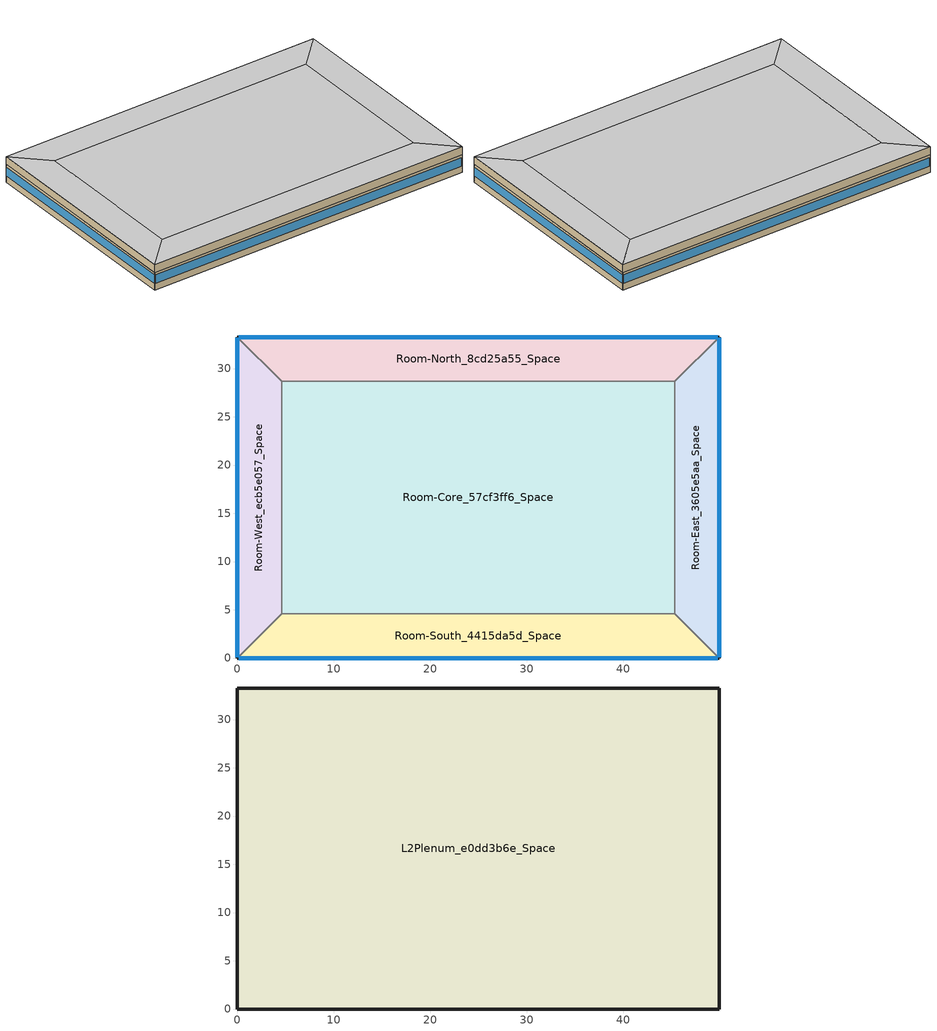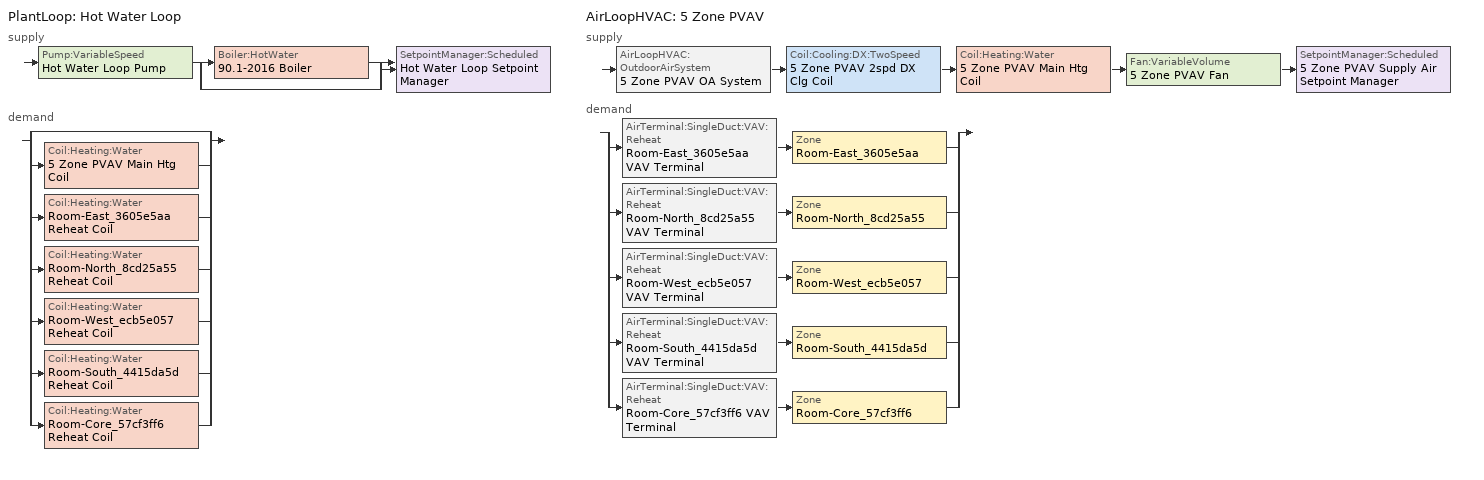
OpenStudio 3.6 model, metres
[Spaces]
Room-East_3605e5aa_Space
 floor adiabatic (Generic Interior Floor): 49.91,33.27 49.91,0 45.34,4.57 45.34,28.7 z3.96
 wall outside: 49.91,0 49.91,33.27 z3.96:6.7
 wall to Room-North_8cd25a55_Space: 49.91,33.27 45.34,28.7 z3.96:6.7
 wall to Room-Core_57cf3ff6_Space: 45.34,28.7 45.34,4.57 z3.96:6.7
 wall to Room-South_4415da5d_Space: 45.34,4.57 49.91,0 z3.96:6.7
 window: 49.91,0.08 49.91,33.19 z4.98:6.29
Room-North_8cd25a55_Space
 floor adiabatic (Generic Interior Floor): 49.91,33.27 45.34,28.7 4.57,28.7 0,33.27 z3.96
 wall outside: 49.91,33.27 0,33.27 z3.96:6.7
 wall to Room-West_ecb5e057_Space: 0,33.27 4.57,28.7 z3.96:6.7
 wall to Room-Core_57cf3ff6_Space: 4.57,28.7 45.34,28.7 z3.96:6.7
 window: 49.79,33.27 0.12,33.27 z4.98:6.29
Room-West_ecb5e057_Space
 floor adiabatic (Generic Interior Floor): 4.57,28.7 4.57,4.57 0,0 0,33.27 z3.96
 wall outside: 0,33.27 0,0 z3.96:6.7
 wall to Room-South_4415da5d_Space: 0,0 4.57,4.57 z3.96:6.7
 wall to Room-Core_57cf3ff6_Space: 4.57,4.57 4.57,28.7 z3.96:6.7
 window: 0,33.19 0,0.08 z4.98:6.29
Room-South_4415da5d_Space
 floor adiabatic (Generic Interior Floor): 49.91,0 0,0 4.57,4.57 45.34,4.57 z3.96
 wall outside: 0,0 49.91,0 z3.96:6.7
 wall to Room-Core_57cf3ff6_Space: 45.34,4.57 4.57,4.57 z3.96:6.7
 window: 0.12,0 49.79,0 z4.98:6.29
Room-Core_57cf3ff6_Space
 floor adiabatic (Generic Interior Floor): 45.34,28.7 45.34,4.57 4.57,4.57 4.57,28.7 z3.96
L2Plenum_e0dd3b6e_Space
 floor to Room-Core_57cf3ff6_Space: 45.34,28.7 45.34,4.57 4.57,4.57 4.57,28.7 z6.7
 floor to Room-South_4415da5d_Space: 49.91,0 0,0 4.57,4.57 45.34,4.57 z6.7
 floor to Room-West_ecb5e057_Space: 0,33.27 4.57,28.7 4.57,4.57 0,0 z6.7
 floor to Room-North_8cd25a55_Space: 49.91,33.27 45.34,28.7 4.57,28.7 0,33.27 z6.7
 floor to Room-East_3605e5aa_Space: 49.91,33.27 49.91,0 45.34,4.57 45.34,28.7 z6.7
 wall outside: 0,0 49.91,0 49.91,33.27 0,33.27 0,0 z6.7:7.92
 ceiling adiabatic (Generic Interior Ceiling): 4.57,28.7 4.57,4.57 45.34,4.57 45.34,28.7 z7.92; 4.57,4.57 0,0 49.91,0 45.34,4.57 z7.92; 0,33.27 0,0 4.57,4.57 4.57,28.7 z7.92; 0,33.27 4.57,28.7 45.34,28.7 49.91,33.27 z7.92; 49.91,33.27 45.34,28.7 45.34,4.57 49.91,0 z7.92
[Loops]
PlantLoop 'Hot Water Loop'
 supply: Pump:VariableSpeed 'Hot Water Loop Pump' > split
  | Boiler:HotWater '90.1-2016 Boiler'
  | bypass
  join > SetpointManager:Scheduled 'Hot Water Loop Setpoint Manager'
 demand: split
  | bypass
  | Coil:Heating:Water '5 Zone PVAV Main Htg Coil'
  | Coil:Heating:Water 'Room-East_3605e5aa Reheat Coil'
  | Coil:Heating:Water 'Room-North_8cd25a55 Reheat Coil'
  | Coil:Heating:Water 'Room-West_ecb5e057 Reheat Coil'
  | Coil:Heating:Water 'Room-South_4415da5d Reheat Coil'
  | Coil:Heating:Water 'Room-Core_57cf3ff6 Reheat Coil'
AirLoopHVAC '5 Zone PVAV'
 supply: AirLoopHVAC:OutdoorAirSystem '5 Zone PVAV OA System' > Coil:Cooling:DX:TwoSpeed '5 Zone PVAV 2spd DX Clg Coil' > Coil:Heating:Water '5 Zone PVAV Main Htg Coil' > Fan:VariableVolume '5 Zone PVAV Fan' > SetpointManager:Scheduled '5 Zone PVAV Supply Air Setpoint Manager'
 demand: split
  | AirTerminal:SingleDuct:VAV:Reheat 'Room-East_3605e5aa VAV Terminal' > Zone 'Room-East_3605e5aa'
  | AirTerminal:SingleDuct:VAV:Reheat 'Room-North_8cd25a55 VAV Terminal' > Zone 'Room-North_8cd25a55'
  | AirTerminal:SingleDuct:VAV:Reheat 'Room-West_ecb5e057 VAV Terminal' > Zone 'Room-West_ecb5e057'
  | AirTerminal:SingleDuct:VAV:Reheat 'Room-South_4415da5d VAV Terminal' > Zone 'Room-South_4415da5d'
  | AirTerminal:SingleDuct:VAV:Reheat 'Room-Core_57cf3ff6 VAV Terminal' > Zone 'Room-Core_57cf3ff6'
[Building]
Building 1: North Axis {deg}=0; Default Construction Set=Default Generic Construction Set; Standards Building Type=MediumOffice
[Site]
Site 1: Terrain=City
[SizingPeriod:DesignDay] Barometric Pressure {Pa}=101301; Day of Month=21
Name | Maximum Dry-Bulb Temperature {C} | Daily Dry-Bulb Temperature Range {deltaC} | Wind Speed {m/s} | Wind Direction {deg} | Sky Clearness | Month | Day Type | Humidity Condition Type | Wetbulb or DewPoint at Maximum Dry-Bulb {C} | Solar Model Indicator | ASHRAE Clear Sky Optical Depth for Beam Irradiance | ASHRAE Clear Sky Optical Depth for Diffuse Irradiance | Enthalpy at Maximum Dry-Bulb {J/kg}
Honolulu Intl Arpt Ann Htg 99.6% Condns DB | 16.2 | 0 | 1.9 | 320 | 0 | 2 | WinterDesignDay | Wetbulb | 16.2 | ASHRAEClearSky
Honolulu Intl Arpt Ann Htg 99% Condns DB | 17.4 | 0 | 1.9 | 320 | 0 | 2 | WinterDesignDay | Wetbulb | 17.4 | ASHRAEClearSky
Honolulu Intl Arpt Ann Hum_n 99.6% Condns DP=>MCDB | 20.8 | 0 | 1.9 | 320 | 0 | 2 | WinterDesignDay | Dewpoint | 10.8 | ASHRAEClearSky
Honolulu Intl Arpt Ann Hum_n 99% Condns DP=>MCDB | 21 | 0 | 1.9 | 320 | 0 | 2 | WinterDesignDay | Dewpoint | 11.9 | ASHRAEClearSky
Honolulu Intl Arpt Ann Htg Wind 99.6% Condns WS=>MCDB | 24.3 | 0 | 10.9 | 320 | 0 | 2 | WinterDesignDay | Wetbulb | 24.3 | ASHRAEClearSky
Honolulu Intl Arpt Ann Htg Wind 99% Condns WS=>MCDB | 24.1 | 0 | 9.9 | 320 | 0 | 2 | WinterDesignDay | Wetbulb | 24.1 | ASHRAEClearSky
Honolulu Intl Arpt Ann Clg .4% Condns DB=>MWB | 32.2 | 7.1 | 6.7 | 60 |  | 8 | SummerDesignDay | Wetbulb | 23.3 | ASHRAETau | 0.382 | 2.521
Honolulu Intl Arpt Ann Clg 1% Condns DB=>MWB | 31.7 | 7.1 | 6.7 | 60 |  | 8 | SummerDesignDay | Wetbulb | 23.1 | ASHRAETau | 0.382 | 2.521
Honolulu Intl Arpt Ann Clg 2% Condns DB=>MWB | 31.2 | 7.1 | 6.7 | 60 |  | 8 | SummerDesignDay | Wetbulb | 23 | ASHRAETau | 0.382 | 2.521
Honolulu Intl Arpt Ann Clg .4% Condns WB=>MDB | 29.3 | 7.1 | 6.7 | 60 |  | 8 | SummerDesignDay | Wetbulb | 25.1 | ASHRAETau | 0.382 | 2.521
Honolulu Intl Arpt Ann Clg 1% Condns WB=>MDB | 29 | 7.1 | 6.7 | 60 |  | 8 | SummerDesignDay | Wetbulb | 24.6 | ASHRAETau | 0.382 | 2.521
Honolulu Intl Arpt Ann Clg 2% Condns WB=>MDB | 28.7 | 7.1 | 6.7 | 60 |  | 8 | SummerDesignDay | Wetbulb | 24.2 | ASHRAETau | 0.382 | 2.521
Honolulu Intl Arpt Ann Clg .4% Condns DP=>MDB | 27.4 | 7.1 | 6.7 | 60 |  | 8 | SummerDesignDay | Dewpoint | 23.9 | ASHRAETau | 0.382 | 2.521
Honolulu Intl Arpt Ann Clg 1% Condns DP=>MDB | 27 | 7.1 | 6.7 | 60 |  | 8 | SummerDesignDay | Dewpoint | 23.3 | ASHRAETau | 0.382 | 2.521
Honolulu Intl Arpt Ann Clg 2% Condns DP=>MDB | 26.8 | 7.1 | 6.7 | 60 |  | 8 | SummerDesignDay | Dewpoint | 22.7 | ASHRAETau | 0.382 | 2.521
Honolulu Intl Arpt Ann Clg .4% Condns Enth=>MDB | 29.3 | 7.1 | 6.7 | 60 |  | 8 | SummerDesignDay | Enthalpy | 23 | ASHRAETau | 0.382 | 2.521 | 76300
Honolulu Intl Arpt Ann Clg 1% Condns Enth=>MDB | 29.1 | 7.1 | 6.7 | 60 |  | 8 | SummerDesignDay | Enthalpy | 23 | ASHRAETau | 0.382 | 2.521 | 74200
Honolulu Intl Arpt Ann Clg 2% Condns Enth=>MDB | 28.8 | 7.1 | 6.7 | 60 |  | 8 | SummerDesignDay | Enthalpy | 23 | ASHRAETau | 0.382 | 2.521 | 72400
[Site:WaterMainsTemperature]
Calculation Method=CorrelationFromWeatherFile
[ClimateZones]
Climate Zone Institution Name 1=ASHRAE; Climate Zone Document Name 1=ANSI/ASHRAE Standard 169; Climate Zone Document Year 1=2006; Climate Zone Value 1=1
[Material:NoMass] Thermal Absorptance=0.9; Solar Absorptance=0.7
Name | Roughness | Thermal Resistance {m2-K/W} | Visible Absorptance
Typical Insulation-R4 | MediumSmooth | 0.704441 | 0.7
Typical Insulation-R11 | MediumSmooth | 1.93721 | 0.7
Typical Insulation-R24 | MediumSmooth | 4.22664 | 0.7
Typical Insulation | MediumSmooth | 0.0282222 | 0.7
Typical Insulation-R26 | MediumSmooth | 4.57886 | 0.7
Typical Insulation-R3 | MediumSmooth | 0.528331 | 0.7
Typical Carpet Pad | VeryRough | 0.21648 | 0.8
[WindowMaterial:SimpleGlazingSystem]
Name | U-Factor {W/m2-K} | Solar Heat Gain Coefficient | Visible Transmittance
U 0.54 SHGC 0.25 Simple Glazing | 3.06612 | 0.25 | 0.6
U 0.65 SHGC 0.35 Simple Glazing | 3.6907 | 0.35 | 0.25
[Material]
Name | Roughness | Thickness {m} | Conductivity {W/m-K} | Density {kg/m3} | Specific Heat {J/kg-K} | Thermal Absorptance | Solar Absorptance | Visible Absorptance
Metal Roof Surface; F08 Metal surface | Smooth | 0.0008 | 45.2497 | 7824.02 | 499.678 | 0.9 | 0.7 | 0.7
Roof Membrane - Highly Reflective | VeryRough | 0.0095 | 0.159893 | 1121.29 | 1459.06 | 0.75 | 0.45 | 0.7
5/8 in. Gypsum Board | MediumSmooth | 0.0159 | 0.159893 | 800.002 | 1089.3 | 0.9 | 0.7 | 0.7
8 in. Concrete Block Basement Wall | MediumRough | 0.2032 | 1.32511 | 1842 | 911.412 | 0.9 | 0.7 | 0.7
25mm Stucco | Smooth | 0.0254 | 0.719518 | 1856 | 839.458 | 0.9 | 0.7 | 0.7
8 in. Normalweight Concrete Floor | MediumRough | 0.2032 | 2.30846 | 2322.01 | 831.464 | 0.9 | 0.7 | 0.7
Generic Roof Membrane | MediumRough | 0.01 | 0.16 | 1120 | 1460 | 0.9 | 0.65 | 0.65
Generic Acoustic Tile | MediumSmooth | 0.02 | 0.06 | 368 | 590 | 0.9 | 0.2 | 0.2
Generic 25mm Wood | MediumSmooth | 0.0254 | 0.15 | 608 | 1630 | 0.9 | 0.5 | 0.5
Generic HW Concrete | MediumRough | 0.2 | 1.95 | 2240 | 900 | 0.9 | 0.8 | 0.8
Generic Gypsum Board | MediumSmooth | 0.0127 | 0.16 | 800 | 1090 | 0.9 | 0.5 | 0.5
Generic Wall Air Gap | Smooth | 0.1 | 0.667 | 1.28 | 1000 | 0.9 | 0.7 | 0.7
Generic Ceiling Air Gap | Smooth | 0.1 | 0.556 | 1.28 | 1000 | 0.9 | 0.7 | 0.7
Generic Brick | MediumRough | 0.1 | 0.9 | 1920 | 790 | 0.9 | 0.65 | 0.65
Generic 50mm Insulation | MediumRough | 0.05 | 0.03 | 43 | 1210 | 0.9 | 0.7 | 0.7
Generic Painted Metal | Smooth | 0.0015 | 45 | 7690 | 410 | 0.9 | 0.5 | 0.5
Generic LW Concrete | MediumRough | 0.1 | 0.53 | 1280 | 840 | 0.9 | 0.8 | 0.8
Generic 25mm Insulation | MediumRough | 0.025 | 0.03 | 43 | 1210 | 0.9 | 0.7 | 0.7
Material 1 | Smooth | 0.1 | 0.1 | 0.1 | 100 |  | 0.65 | 0.65
[WindowMaterial:Gas] Gas Type=Air
Name | Thickness {m}
AIR 6MM | 0.0063
Generic Window Air Gap | 0.0127
[WindowMaterial:Glazing] Optical Data Type=SpectralAverage; Thickness {m}=0.006; Infrared Transmittance at Normal Incidence=0; Front Side Infrared Hemispherical Emissivity=0.84; Dirt Correction Factor for Solar and Visible Transmittance=1; Solar Diffusing=No
Name | Solar Transmittance at Normal Incidence | Front Side Solar Reflectance at Normal Incidence | Back Side Solar Reflectance at Normal Incidence | Visible Transmittance at Normal Incidence | Front Side Visible Reflectance at Normal Incidence | Back Side Visible Reflectance at Normal Incidence | Back Side Infrared Hemispherical Emissivity | Conductivity {W/m-K}
CLEAR 6MM | 0.775 | 0.071 | 0.071 | 0.881 | 0.08 | 0.08 | 0.84 | 0.899398
REF C CLEAR HI 6MM | 0.2 | 0.16 | 0.39 | 0.22 | 0.17 | 0.35 | 0.55 | 0.899398
Generic Low-e Glass | 0.45 | 0.36 | 0.36 | 0.71 | 0.21 | 0.21 | 0.047 | 1
Generic Clear Glass | 0.77 | 0.07 | 0.07 | 0.88 | 0.08 | 0.08 | 0.84 | 1
[Construction]
Typical Insulated Metal Door-R3: F08 Metal surface, Typical Insulation-R3
U 0.54 SHGC 0.25 Simple Glazing Window: U 0.54 SHGC 0.25 Simple Glazing
U 0.65 SHGC 0.25 Dbl Ref-C-H Clr 6mm/6mm Air: REF C CLEAR HI 6MM, AIR 6MM, CLEAR 6MM
Typical Insulated Carpeted 8in Slab Floor: Typical Insulation, 8 in. Normalweight Concrete Floor, Typical Carpet Pad
Typical IEAD Roof - Highly Reflective-R26: Roof Membrane - Highly Reflective, Typical Insulation-R26, Metal Roof Surface
Typical Insulated Basement Mass Wall: Typical Insulation, 8 in. Concrete Block Basement Wall
Typical Insulated Steel Framed Exterior Wall-R12: 25mm Stucco, 5/8 in. Gypsum Board, Typical Insulation-R11, 5/8 in. Gypsum Board
U 0.65 SHGC 0.35 Simple Glazing Skylight: U 0.65 SHGC 0.35 Simple Glazing
Typical Overhead Door-R4: Typical Insulation-R4
Typical Insulated Steel Framed Exterior Floor-R27: 25mm Stucco, 5/8 in. Gypsum Board, Typical Insulation-R24, 5/8 in. Gypsum Board, Typical Carpet Pad
Generic Interior Door: Generic 25mm Wood
Generic Single Pane: Generic Clear Glass
Generic Shade: Material 1
Generic Interior Ceiling: Generic LW Concrete, Generic Ceiling Air Gap, Generic Acoustic Tile
Generic Interior Wall: Generic Gypsum Board, Generic Wall Air Gap, Generic Gypsum Board
Generic Exposed Floor: Generic Painted Metal, Generic Ceiling Air Gap, Generic 50mm Insulation, Generic LW Concrete
Generic Interior Floor: Generic Acoustic Tile, Generic Ceiling Air Gap, Generic LW Concrete
Generic Ground Slab: Generic 50mm Insulation, Generic HW Concrete
Generic Roof: Generic Roof Membrane, Generic 50mm Insulation, Generic LW Concrete, Generic Ceiling Air Gap, Generic Acoustic Tile
Generic Exterior Wall: Generic Brick, Generic LW Concrete, Generic 50mm Insulation, Generic Wall Air Gap, Generic Gypsum Board
Generic Underground Wall: Generic 50mm Insulation, Generic HW Concrete, Generic Wall Air Gap, Generic Gypsum Board
Generic Underground Roof: Generic 50mm Insulation, Generic HW Concrete, Generic Ceiling Air Gap, Generic Acoustic Tile
Generic Double Pane: Generic Low-e Glass, Generic Window Air Gap, Generic Clear Glass
Generic Exterior Door: Generic Painted Metal, Generic 25mm Insulation, Generic Painted Metal
[DefaultConstructionSet]
Name | Default Exterior Surface Constructions | Default Interior Surface Constructions | Default Ground Contact Surface Constructions | Default Exterior SubSurface Constructions | Default Interior SubSurface Constructions | Interior Partition Construction | Space Shading Construction | Adiabatic Surface Construction
2016::ClimateZone2::SteelFramed | Default Surface Constructions 2 | Default Surface Constructions 1 | Default Surface Constructions 3 | Default Sub Surface Constructions 2 | Default Sub Surface Constructions 1
Default Generic Construction Set | Default Surface Constructions 5 | Default Surface Constructions 4 | Default Surface Constructions 6 | Default Sub Surface Constructions 4 | Default Sub Surface Constructions 3 | Generic Air Boundary | Generic Shade | Generic Interior Wall
[DefaultSurfaceConstructions]
Name | Floor Construction | Wall Construction | Roof Ceiling Construction
Default Surface Constructions 1
Default Surface Constructions 2 | Typical Insulated Steel Framed Exterior Floor-R27 | Typical Insulated Steel Framed Exterior Wall-R12 | Typical IEAD Roof - Highly Reflective-R26
Default Surface Constructions 3 | Typical Insulated Carpeted 8in Slab Floor | Typical Insulated Basement Mass Wall
Default Surface Constructions 4 | Generic Interior Floor | Generic Interior Wall | Generic Interior Ceiling
Default Surface Constructions 5 | Generic Exposed Floor | Generic Exterior Wall | Generic Roof
Default Surface Constructions 6 | Generic Ground Slab | Generic Underground Wall | Generic Underground Roof
[DefaultSubSurfaceConstructions]
Name | Fixed Window Construction | Operable Window Construction | Door Construction | Glass Door Construction | Overhead Door Construction | Skylight Construction
Default Sub Surface Constructions 1
Default Sub Surface Constructions 2 | U 0.54 SHGC 0.25 Simple Glazing Window | U 0.54 SHGC 0.25 Simple Glazing Window | Typical Insulated Metal Door-R3 | U 0.65 SHGC 0.25 Dbl Ref-C-H Clr 6mm/6mm Air | Typical Overhead Door-R4 | U 0.65 SHGC 0.35 Simple Glazing Skylight
Default Sub Surface Constructions 3 | Generic Single Pane | Generic Single Pane | Generic Interior Door | Generic Single Pane
Default Sub Surface Constructions 4 | Generic Double Pane | Generic Double Pane | Generic Exterior Door | Generic Double Pane | Generic Exterior Door | Generic Double Pane
[Construction:AirBoundary]
Generic Air Boundary: None, 0
[SpaceType] Standards Template=90.1-2016
Name | Standards Building Type | Standards Space Type | Design Specification Outdoor Air Object
Plenum | MediumOffice | Plenum
Office WholeBuilding - Md Office | Office | WholeBuilding - Md Office | Office WholeBuilding - Md Office Ventilation
[People:Definition]
Office WholeBuilding - Md Office People: Number of People Calculation Method=People/Area; People per Space Floor Area {person/m2}=0.0538196; Fraction Radiant=0.3; Sensible Heat Fraction=Autocalculate
[People]
Office WholeBuilding - Md Office People: People Definition=Office WholeBuilding - Md Office People; Space or SpaceType=Office WholeBuilding - Md Office; Number of People Schedule=OfficeMedium BLDG_OCC_SCH; Activity Level Schedule=OfficeMedium ACTIVITY_SCH; Multiplier=1
[Lights:Definition]
Office WholeBuilding - Md Office Lights: Design Level Calculation Method=Watts/Area; Watts per Space Floor Area {W/m2}=8.50349; Fraction Radiant=0.7; Fraction Visible=0.2; Return Air Fraction=0
[Lights]
Office WholeBuilding - Md Office Lights: Lights Definition=Office WholeBuilding - Md Office Lights; Space or SpaceType=Office WholeBuilding - Md Office; Schedule=OfficeMedium BLDG_LIGHT_SCH_2013; Fraction Replaceable=1
[ElectricEquipment:Definition]
Office WholeBuilding - Md Office Elec Equip: Design Level Calculation Method=Watts/Area; Watts per Space Floor Area {W/m2}=8.07293; Fraction Latent=0; Fraction Radiant=0.5; Fraction Lost=0
[ElectricEquipment]
Office WholeBuilding - Md Office Elec Equip: Electric Equipment Definition=Office WholeBuilding - Md Office Elec Equip; Space or SpaceType=Office WholeBuilding - Md Office; Schedule=OfficeMedium BLDG_EQUIP_SCH_2013
[DesignSpecification:OutdoorAir]
Office WholeBuilding - Md Office Ventilation: Outdoor Air Flow per Floor Area {m3/s-m2}=0.0004318; Outdoor Air Flow Rate {m3/s}=0; Outdoor Air Flow Air Changes per Hour {1/hr}=0
[Space] Default Construction Set=2016::ClimateZone2::SteelFramed
Name | Space Type | Building Story | Thermal Zone
Room-East_3605e5aa_Space | Office WholeBuilding - Md Office | Floor1 | Room-East_3605e5aa
Room-North_8cd25a55_Space | Office WholeBuilding - Md Office | Floor1 | Room-North_8cd25a55
Room-West_ecb5e057_Space | Office WholeBuilding - Md Office | Floor1 | Room-West_ecb5e057
Room-South_4415da5d_Space | Office WholeBuilding - Md Office | Floor1 | Room-South_4415da5d
Room-Core_57cf3ff6_Space | Office WholeBuilding - Md Office | Floor1 | Room-Core_57cf3ff6
L2Plenum_e0dd3b6e_Space | Plenum | Floor2 | L2Plenum_e0dd3b6e
[ThermalZone] Use Ideal Air Loads=No
Name | Ceiling Height {m} | Volume {m3} | Thermostat
Room-East_3605e5aa | 2.74 | 359.555 | Room-East_3605e5aa_Setpoint
Room-North_8cd25a55 | 2.74 | 567.974 | Room-North_8cd25a55_Setpoint
Room-West_ecb5e057 | 2.74 | 359.555 | Room-West_ecb5e057_Setpoint
Room-South_4415da5d | 2.74 | 567.974 | Room-South_4415da5d_Setpoint
Room-Core_57cf3ff6 | 2.74 | 2695.34 | Room-Core_57cf3ff6_Setpoint
L2Plenum_e0dd3b6e | 1.22 | 2026.09 | L2Plenum_e0dd3b6e_Setpoint
[Sizing:Zone] Zone Cooling Design Supply Air Temperature Input Method=SupplyAirTemperature; Zone Cooling Design Supply Air Temperature Difference {deltaC}=11.11; Zone Heating Design Supply Air Temperature Input Method=SupplyAirTemperature; Zone Heating Design Supply Air Temperature Difference {deltaC}=11.11; Zone Cooling Design Supply Air Humidity Ratio {kg-H2O/kg-air}=0.0085; Zone Heating Design Supply Air Humidity Ratio {kg-H2O/kg-air}=0.008; Cooling Design Air Flow Method=DesignDay; Heating Design Air Flow Method=DesignDay; Account for Dedicated Outdoor Air System=No; Dedicated Outdoor Air System Control Strategy=NeutralSupplyAir; Dedicated Outdoor Air Low Setpoint Temperature for Design {C}=autosize; Dedicated Outdoor Air High Setpoint Temperature for Design {C}=autosize; Zone Load Sizing Method=Sensible Load Only No Latent Load; Zone Latent Cooling Design Supply Air Humidity Ratio Input Method=HumidityRatioDifference; Zone Cooling Design Supply Air Humidity Ratio Difference {kgWater/kgDryAir}=0.005; Zone Latent Heating Design Supply Air Humidity Ratio Input Method=HumidityRatioDifference; Zone Humidification Design Supply Air Humidity Ratio Difference {kgWater/kgDryAir}=0.005
Name | Zone Cooling Design Supply Air Temperature {C} | Zone Heating Design Supply Air Temperature {C} | Design Minimum Zone Ventilation Efficiency
Room-East_3605e5aa; Room-North_8cd25a55; Room-West_ecb5e057; Room-South_4415da5d; Room-Core_57cf3ff6 | 12.7778 | 50 | 0.6
L2Plenum_e0dd3b6e | 14 | 40
[Zone equipment]
Room-East_3605e5aa: Room-East_3605e5aa VAV Terminal
Room-North_8cd25a55: Room-North_8cd25a55 VAV Terminal
Room-West_ecb5e057: Room-West_ecb5e057 VAV Terminal
Room-South_4415da5d: Room-South_4415da5d VAV Terminal
Room-Core_57cf3ff6: Room-Core_57cf3ff6 VAV Terminal
[BuildingStory]
Floor1; Floor2
[ThermostatSetpoint:DualSetpoint]
Name | Heating Setpoint Temperature Schedule | Cooling Setpoint Temperature Schedule
Room-East_3605e5aa_Setpoint | Room-East_3605e5aa_Setpoint_HtgSetp | Room-East_3605e5aa_Setpoint_ClgSetp
Room-North_8cd25a55_Setpoint | Room-North_8cd25a55_Setpoint_HtgSetp | Room-North_8cd25a55_Setpoint_ClgSetp
Room-West_ecb5e057_Setpoint | Room-West_ecb5e057_Setpoint_HtgSetp | Room-West_ecb5e057_Setpoint_ClgSetp
Room-South_4415da5d_Setpoint | Room-South_4415da5d_Setpoint_HtgSetp | Room-South_4415da5d_Setpoint_ClgSetp
Room-Core_57cf3ff6_Setpoint | Room-Core_57cf3ff6_Setpoint_HtgSetp | Room-Core_57cf3ff6_Setpoint_ClgSetp
L2Plenum_e0dd3b6e_Setpoint | L2Plenum_e0dd3b6e_Setpoint_HtgSetp | L2Plenum_e0dd3b6e_Setpoint_ClgSetp
[PlantLoop]
Hot Water Loop: Fluid Type=Water; Glycol Concentration=0; Minimum Loop Temperature {C}=10; Plant Loop Volume {m3}=Autocalculate; Load Distribution Scheme=Optimal
[Sizing:Plant]
Hot Water Loop: Loop Type=Heating; Design Loop Exit Temperature {C}=82.2222; Loop Design Temperature Difference {deltaC}=11.1111; Sizing Option=NonCoincident; Zone Timesteps in Averaging Window=1; Coincident Sizing Factor Mode=None
[SetpointManager:Scheduled] Control Variable=Temperature
Name | Schedule | Setpoint Node or NodeList
Hot Water Loop Setpoint Manager | Hot Water Loop Temp - 180F | Hot Water Loop Supply Outlet Node
5 Zone PVAV Supply Air Setpoint Manager | Supply Air Temp - 55.0F | 5 Zone PVAV Supply Outlet Node
[Pump:VariableSpeed]
Hot Water Loop Pump: Rated Pump Head {Pa}=179344; Motor Efficiency=0.9; Pump Control Type=Intermittent; Skin Loss Radiative Fraction=0.5; Design Power Sizing Method=PowerPerFlowPerPressure; Design Electric Power per Unit Flow Rate {W/(m3/s)}=348701.1; Design Shaft Power per Unit Flow Rate per Unit Head {W-s/m3-Pa}=1.28205; Design Minimum Flow Rate Fraction=0
[Boiler:HotWater]
90.1-2016 Boiler: Fuel Type=NaturalGas; Nominal Capacity {W}=Autosize; Nominal Thermal Efficiency=0.82; Efficiency Curve Temperature Evaluation Variable=LeavingBoiler; Normalized Boiler Efficiency Curve=Boiler with No Minimum Turndown; Minimum Part Load Ratio=0; Maximum Part Load Ratio=1.2; Optimum Part Load Ratio=1; Water Outlet Upper Temperature Limit {C}=95; Boiler Flow Mode=LeavingSetpointModulated; Parasitic Electric Load {W}=0; Sizing Factor=1
[AirLoopHVAC]
5 Zone PVAV: Availability Schedule=Always On Discrete; Design Supply Air Flow Rate {m3/s}=autosize; Design Return Air Flow Fraction of Supply Air Flow=1
[Sizing:System]
5 Zone PVAV: Type of Load to Size On=Sensible; Design Outdoor Air Flow Rate {m3/s}=Autosize; Central Heating Maximum System Air Flow Ratio=0.3; Preheat Design Temperature {C}=7.22222; Preheat Design Humidity Ratio {kg-H2O/kg-Air}=0.008; Precool Design Temperature {C}=12.7778; Precool Design Humidity Ratio {kg-H2O/kg-Air}=0.008; Central Cooling Design Supply Air Temperature {C}=12.7778; Central Heating Design Supply Air Temperature {C}=12.7778; Sizing Option=Coincident; 100% Outdoor Air in Cooling=No; 100% Outdoor Air in Heating=No; Central Cooling Design Supply Air Humidity Ratio {kg-H2O/kg-Air}=0.0085; Central Heating Design Supply Air Humidity Ratio {kg-H2O/kg-Air}=0.008; Cooling Design Air Flow Method=DesignDay; Heating Design Air Flow Method=DesignDay; System Outdoor Air Method=Standard62.1VentilationRateProcedure; Zone Maximum Outdoor Air Fraction=1; Cooling Supply Air Flow Rate Per Floor Area {m3/s-m2}=0.00996765; Cooling Fraction of Autosized Cooling Supply Air Flow Rate=1; Cooling Supply Air Flow Rate Per Unit Cooling Capacity {m3/s-W}=3.94755e-05; Heating Supply Air Flow Rate Per Floor Area {m3/s-m2}=0.00996765; Heating Fraction of Autosized Heating Supply Air Flow Rate=1; Heating Fraction of Autosized Cooling Supply Air Flow Rate=1; Heating Supply Air Flow Rate Per Unit Heating Capacity {m3/s-W}=3.15882e-05; Cooling Design Capacity Method=CoolingDesignCapacity; Cooling Design Capacity {W}=autosize; Cooling Design Capacity Per Floor Area {W/m2}=234.7; Fraction of Autosized Cooling Design Capacity=1; Heating Design Capacity Method=HeatingDesignCapacity; Heating Design Capacity {W}=autosize; Heating Design Capacity Per Floor Area {W/m2}=157; Fraction of Autosized Heating Design Capacity=1; Central Cooling Capacity Control Method=OnOff; Occupant Diversity=autosize
[Fan:VariableVolume]
5 Zone PVAV Fan: Availability Schedule=Always On Discrete; Fan Total Efficiency=0.58175; Pressure Rise {Pa}=1017.592; Maximum Flow Rate {m3/s}=Autosize; Fan Power Minimum Flow Rate Input Method=FixedFlowRate; Fan Power Minimum Flow Fraction=0; Fan Power Minimum Air Flow Rate {m3/s}=0; Motor Efficiency=0.895; Motor In Airstream Fraction=1; Fan Power Coefficient 1=0.0407599; Fan Power Coefficient 2=0.088045; Fan Power Coefficient 3=-0.0729261; Fan Power Coefficient 4=0.94374; Fan Power Coefficient 5=0
[Coil:Heating:Water] Availability Schedule=Always On Discrete; Rated Inlet Water Temperature {C}=82.2222; Rated Outlet Water Temperature {C}=71.1111
Name | Rated Inlet Air Temperature {C} | Rated Outlet Air Temperature {C}
5 Zone PVAV Main Htg Coil | 7.22222 | 12.7778
Room-East_3605e5aa Reheat Coil; Room-North_8cd25a55 Reheat Coil; Room-West_ecb5e057 Reheat Coil; Room-South_4415da5d Reheat Coil; Room-Core_57cf3ff6 Reheat Coil | 12.7778 | 50
[Controller:WaterCoil] Action=Normal; Controller Convergence Tolerance {deltaC}=0.1; Minimum Actuated Flow {m3/s}=0
Name | Water Coil
5 Zone PVAV Main Htg Coil Controller | 5 Zone PVAV Main Htg Coil
Room-East_3605e5aa Reheat Coil Controller | Room-East_3605e5aa Reheat Coil
Room-North_8cd25a55 Reheat Coil Controller | Room-North_8cd25a55 Reheat Coil
Room-West_ecb5e057 Reheat Coil Controller | Room-West_ecb5e057 Reheat Coil
Room-South_4415da5d Reheat Coil Controller | Room-South_4415da5d Reheat Coil
Room-Core_57cf3ff6 Reheat Coil Controller | Room-Core_57cf3ff6 Reheat Coil
[Coil:Cooling:DX:TwoSpeed]
5 Zone PVAV 2spd DX Clg Coil: Availability Schedule=Always On Discrete; Rated High Speed Total Cooling Capacity {W}=Autosize; Rated High Speed Sensible Heat Ratio=Autosize; Rated High Speed COP {W/W}=3; Rated High Speed Air Flow Rate {m3/s}=Autosize; Unit Internal Static Air Pressure {Pa}=773.3; Total Cooling Capacity Function of Temperature Curve=Curve Biquadratic 1; Total Cooling Capacity Function of Flow Fraction Curve=Curve Quadratic 1; Energy Input Ratio Function of Temperature Curve=Curve Biquadratic 2; Energy Input Ratio Function of Flow Fraction Curve=Curve Quadratic 2; Part Load Fraction Correlation Curve=Curve Quadratic 3; Rated Low Speed Total Cooling Capacity {W}=Autosize; Rated Low Speed Sensible Heat Ratio=0.69; Rated Low Speed COP {W/W}=3; Low Speed Total Cooling Capacity Function of Temperature Curve=Curve Biquadratic 3; Low Speed Energy Input Ratio Function of Temperature Curve=Curve Biquadratic 4; Condenser Type=AirCooled; Minimum Outdoor Dry-Bulb Temperature for Compressor Operation {C}=-25; High Speed Evaporative Condenser Effectiveness=0.9; High Speed Evaporative Condenser Air Flow Rate {m3/s}=Autosize; High Speed Evaporative Condenser Pump Rated Power Consumption {W}=Autosize; Low Speed Evaporative Condenser Effectiveness=0.9; Low Speed Evaporative Condenser Air Flow Rate {m3/s}=Autosize; Low Speed Evaporative Condenser Pump Rated Power Consumption {W}=Autosize; Basin Heater Capacity {W/K}=0; Basin Heater Setpoint Temperature {C}=2
[Controller:OutdoorAir]
Controller Outdoor Air 1: Minimum Outdoor Air Flow Rate {m3/s}=autosize; Maximum Outdoor Air Flow Rate {m3/s}=Autosize; Economizer Control Type=NoEconomizer; Economizer Control Action Type=ModulateFlow; Economizer Maximum Limit Dry-Bulb Temperature {C}=28; Economizer Maximum Limit Enthalpy {J/kg}=64000; Lockout Type=NoLockout; Minimum Limit Type=FixedMinimum; Minimum Outdoor Air Schedule=Always On Discrete; Controller Mechanical Ventilation=5 Zone PVAV Ventilation Controller; High Humidity Control=No; Heat Recovery Bypass Control Type=BypassWhenWithinEconomizerLimits
[Controller:MechanicalVentilation]
5 Zone PVAV Ventilation Controller: Availability Schedule=Always On Discrete
[AirLoopHVAC:OutdoorAirSystem]
5 Zone PVAV OA System: Controller=Controller Outdoor Air 1
[AvailabilityManager:NightCycle]
Availability Manager Night Cycle 1: Applicability Schedule=Always On Discrete; Control Type=CycleOnAny; Thermostat Tolerance {deltaC}=1; Cycling Run Time {s}=1800
[AirTerminal:SingleDuct:VAV:Reheat] Availability Schedule=Always On Discrete; Maximum Air Flow Rate {m3/s}=AutoSize; Zone Minimum Air Flow Input Method=Constant; Constant Minimum Air Flow Fraction=0.2; Fixed Minimum Air Flow Rate {m3/s}=0; Maximum Hot Water or Steam Flow Rate {m3/s}=AutoSize; Minimum Hot Water or Steam Flow Rate {m3/s}=0; Convergence Tolerance=0.001; Damper Heating Action=ReverseWithLimits; Maximum Flow per Zone Floor Area During Reheat {m3/s-m2}=AutoSize; Maximum Flow Fraction During Reheat=AutoSize; Maximum Reheat Air Temperature {C}=50; Control For Outdoor Air=No
Name | Reheat Coil
Room-East_3605e5aa VAV Terminal | Room-East_3605e5aa Reheat Coil
Room-North_8cd25a55 VAV Terminal | Room-North_8cd25a55 Reheat Coil
Room-West_ecb5e057 VAV Terminal | Room-West_ecb5e057 Reheat Coil
Room-South_4415da5d VAV Terminal | Room-South_4415da5d Reheat Coil
Room-Core_57cf3ff6 VAV Terminal | Room-Core_57cf3ff6 Reheat Coil
[Schedule:Ruleset]
OfficeMedium BLDG_OCC_SCH: Default Day Schedule=OfficeMedium BLDG_OCC_SCH Default; Summer Design Day Schedule=OfficeMedium BLDG_OCC_SCH Summer Design Day 1; Winter Design Day Schedule=OfficeMedium BLDG_OCC_SCH Winter Design Day 1; Holiday Schedule=OfficeMedium BLDG_OCC_SCH Default 1
Room-Core_57cf3ff6_Setpoint_HtgSetp: Default Day Schedule=Room-Core_57cf3ff6_Setpoint_HtgSetp_Day Schedule
Room-West_ecb5e057_Setpoint_HtgSetp: Default Day Schedule=Room-West_ecb5e057_Setpoint_HtgSetp_Day Schedule
OfficeMedium BLDG_LIGHT_SCH_2013: Default Day Schedule=OfficeMedium BLDG_LIGHT_SCH_2013 Wkdy Day; Summer Design Day Schedule=OfficeMedium BLDG_LIGHT_SCH_2013 Summer Design Day 1; Winter Design Day Schedule=OfficeMedium BLDG_LIGHT_SCH_2013 Winter Design Day 1; Holiday Schedule=Schedule Day 6
OfficeMedium ACTIVITY_SCH: Default Day Schedule=OfficeMedium ACTIVITY_SCH Default; Summer Design Day Schedule=OfficeMedium ACTIVITY_SCH Summer Design Day 1; Winter Design Day Schedule=OfficeMedium ACTIVITY_SCH Winter Design Day 1; Holiday Schedule=OfficeMedium ACTIVITY_SCH Default 1
Room-Core_57cf3ff6_Setpoint_ClgSetp: Default Day Schedule=Room-Core_57cf3ff6_Setpoint_ClgSetp_Day Schedule
Room-West_ecb5e057_Setpoint_ClgSetp: Default Day Schedule=Room-West_ecb5e057_Setpoint_ClgSetp_Day Schedule
Room-North_8cd25a55_Setpoint_HtgSetp: Default Day Schedule=Room-North_8cd25a55_Setpoint_HtgSetp_Day Schedule
OfficeMedium BLDG_EQUIP_SCH_2013: Default Day Schedule=OfficeMedium BLDG_EQUIP_SCH_2013 Wkdy Day; Summer Design Day Schedule=OfficeMedium BLDG_EQUIP_SCH_2013 Summer Design Day 1; Winter Design Day Schedule=OfficeMedium BLDG_EQUIP_SCH_2013 Winter Design Day 1; Holiday Schedule=Schedule Day 10
Room-North_8cd25a55_Setpoint_ClgSetp: Default Day Schedule=Room-North_8cd25a55_Setpoint_ClgSetp_Day Schedule
L2Plenum_e0dd3b6e_Setpoint_HtgSetp: Default Day Schedule=L2Plenum_e0dd3b6e_Setpoint_HtgSetp_Day Schedule
Room-East_3605e5aa_Setpoint_HtgSetp: Default Day Schedule=Room-East_3605e5aa_Setpoint_HtgSetp_Day Schedule
L2Plenum_e0dd3b6e_Setpoint_ClgSetp: Default Day Schedule=L2Plenum_e0dd3b6e_Setpoint_ClgSetp_Day Schedule
Room-South_4415da5d_Setpoint_ClgSetp: Default Day Schedule=Room-South_4415da5d_Setpoint_ClgSetp_Day Schedule
Room-East_3605e5aa_Setpoint_ClgSetp: Default Day Schedule=Room-East_3605e5aa_Setpoint_ClgSetp_Day Schedule
Room-South_4415da5d_Setpoint_HtgSetp: Default Day Schedule=Room-South_4415da5d_Setpoint_HtgSetp_Day Schedule
Hot Water Loop Temp - 180F: Default Day Schedule=Hot Water Loop Temp - 180F Default
Supply Air Temp - 55.0F: Default Day Schedule=Supply Air Temp - 55.0F Default
[Schedule:Day]
OfficeMedium BLDG_OCC_SCH Default; OfficeMedium BLDG_OCC_SCH Default 1: 6, 0, 0, 18, 0, 0.05, 24, 0, 0
OfficeMedium BLDG_OCC_SCH Summer Design Day 1: 6, 0, 0, 22, 0, 1, 24, 0, 0.05
OfficeMedium BLDG_OCC_SCH Winter Design Day 1; Schedule Day 6; OfficeMedium BLDG_LIGHT_SCH_2013 Winter Design Day 1; Schedule Day 10; OfficeMedium BLDG_EQUIP_SCH_2013 Winter Design Day 1: 24, 0, 0
Schedule Day 1: 6, 0, 0, 7, 0, 0.1, 8, 0, 0.2, 12, 0, 0.95, 13, 0, 0.5, 17, 0, 0.95, 18, 0, 0.3, 22, 0, 0.1, 24, 0, 0.05
Schedule Day 2: 6, 0, 0, 8, 0, 0.1, 12, 0, 0.3, 17, 0, 0.1, 19, 0, 0.05, 24, 0, 0
Room-Core_57cf3ff6_Setpoint_HtgSetp_Day Schedule; Room-West_ecb5e057_Setpoint_HtgSetp_Day Schedule; Room-North_8cd25a55_Setpoint_HtgSetp_Day Schedule; L2Plenum_e0dd3b6e_Setpoint_HtgSetp_Day Schedule; Room-East_3605e5aa_Setpoint_HtgSetp_Day Schedule; Room-South_4415da5d_Setpoint_HtgSetp_Day Schedule: 24, 0, 20
OfficeMedium BLDG_LIGHT_SCH_2013 Wkdy Day; Schedule Day 3: 5, 0, 0.05, 6, 0, 0.1, 7, 0, 0.0862326, 8, 0, 0.258698, 17, 0, 0.776093, 18, 0, 0.431163, 20, 0, 0.258698, 22, 0, 0.172465, 23, 0, 0.0862326, 24, 0, 0.0431163
OfficeMedium BLDG_LIGHT_SCH_2013 Summer Design Day 1; OfficeMedium BLDG_EQUIP_SCH_2013 Summer Design Day 1: 24, 0, 1
Schedule Day 4: 6, 0, 0.05, 18, 0, 0.0431163, 24, 0, 0.05
Schedule Day 7: 6, 0, 0.05, 8, 0, 0.0862326, 12, 0, 0.258698, 17, 0, 0.129349, 19, 0, 0.0431163, 24, 0, 0.05
OfficeMedium ACTIVITY_SCH Default; OfficeMedium ACTIVITY_SCH Default 1; OfficeMedium ACTIVITY_SCH Summer Design Day 1; OfficeMedium ACTIVITY_SCH Winter Design Day 1: 24, 0, 120
Room-Core_57cf3ff6_Setpoint_ClgSetp_Day Schedule; Room-West_ecb5e057_Setpoint_ClgSetp_Day Schedule; Room-North_8cd25a55_Setpoint_ClgSetp_Day Schedule; L2Plenum_e0dd3b6e_Setpoint_ClgSetp_Day Schedule; Room-South_4415da5d_Setpoint_ClgSetp_Day Schedule; Room-East_3605e5aa_Setpoint_ClgSetp_Day Schedule: 24, 0, 29
OfficeMedium BLDG_EQUIP_SCH_2013 Wkdy Day; Schedule Day 8: 6, 0, 0.307674, 8, 0, 0.381235, 12, 0, 0.857778, 13, 0, 0.76247, 17, 0, 0.857778, 18, 0, 0.476543, 24, 0, 0.381235
Schedule Day 11: 6, 0, 0.230755, 18, 0, 0.288107, 24, 0, 0.230755
Schedule Day 12: 6, 0, 0.230755, 8, 0, 0.381235, 12, 0, 0.476543, 17, 0, 0.33358, 19, 0, 0.285926, 24, 0, 0.230755
Hot Water Loop Temp - 180F Default: 24, 0, 82.2222
Supply Air Temp - 55.0F Default: 24, 0, 12.7778
[Schedule:Rule] Date Specification Type=DateRange; Start Month=1; Start Day=1; End Month=12; End Day=31
Name | Schedule Ruleset | Rule Order | Day Schedule | Apply Sunday | Apply Monday | Apply Tuesday | Apply Wednesday | Apply Thursday | Apply Friday | Apply Saturday
Schedule Rule 1 | OfficeMedium BLDG_OCC_SCH | 0 | Schedule Day 1 | No | Yes | Yes | Yes | Yes | Yes | No
Schedule Rule 2 | OfficeMedium BLDG_OCC_SCH | 1 | Schedule Day 2 | No | No | No | No | No | No | Yes
Schedule Rule 3 | OfficeMedium BLDG_LIGHT_SCH_2013 | 0 | Schedule Day 3 | No | Yes | Yes | Yes | Yes | Yes | No
Schedule Rule 4 | OfficeMedium BLDG_LIGHT_SCH_2013 | 1 | Schedule Day 4 | Yes | No | No | No | No | No | No
Schedule Rule 5 | OfficeMedium BLDG_LIGHT_SCH_2013 | 2 | Schedule Day 7 | No | No | No | No | No | No | Yes
Schedule Rule 6 | OfficeMedium BLDG_EQUIP_SCH_2013 | 0 | Schedule Day 8 | No | Yes | Yes | Yes | Yes | Yes | No
Schedule Rule 7 | OfficeMedium BLDG_EQUIP_SCH_2013 | 1 | Schedule Day 11 | Yes | No | No | No | No | No | No
Schedule Rule 8 | OfficeMedium BLDG_EQUIP_SCH_2013 | 2 | Schedule Day 12 | No | No | No | No | No | No | Yes
[Schedule:Constant]
Always On Discrete: Value=1
[Curve:Biquadratic] Minimum Value of x=17; Maximum Value of x=22; Minimum Value of y=13; Maximum Value of y=46
Name | Coefficient1 Constant | Coefficient2 x | Coefficient3 x**2 | Coefficient4 y | Coefficient5 y**2 | Coefficient6 x*y
Curve Biquadratic 1; Curve Biquadratic 3 | 0.42415 | 0.04426 | -0.00042 | 0.00333 | -8e-05 | -0.00021
Curve Biquadratic 2; Curve Biquadratic 4 | 1.23649 | -0.02431 | 0.00057 | -0.01434 | 0.00063 | -0.00038
[Curve:Quadratic]
Name | Coefficient1 Constant | Coefficient2 x | Coefficient3 x**2 | Minimum Value of x | Maximum Value of x
Curve Quadratic 1 | 0.77136 | 0.34053 | -0.11088 | 0.75918 | 1.13877
Curve Quadratic 2 | 1.2055 | -0.32953 | 0.12308 | 0.75918 | 1.13877
Curve Quadratic 3 | 0.771 | 0.229 | 0 | 0 | 1
[Curve:Cubic]
Boiler with No Minimum Turndown: Coefficient1 Constant=0.7463; Coefficient2 x=1.3196; Coefficient3 x**2=-2.2154; Coefficient4 x**3=1.1674; Minimum Value of x=0; Maximum Value of x=1.3
